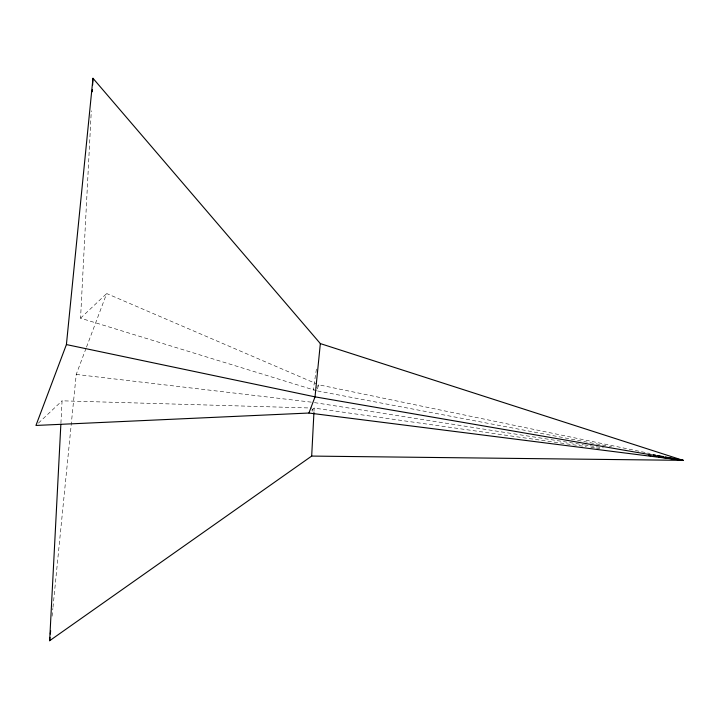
<?xml version="1.0" encoding="UTF-8"?>
<svg xmlns="http://www.w3.org/2000/svg" width="719" height="719" viewBox="0 0 719 719"><rect width="100%" height="100%" fill="white"/><g stroke="black" fill="none" stroke-linecap="round" stroke-linejoin="round"><path stroke-width="0.54" stroke-dasharray="3.6 2.7" d="M312.172 411.232L312.199 408.994M60.917 423.23L62.077 400.816L311.92 408.033M316.504 390.759L80.555 318.184L91.295 110.789M313.987 411.448L314.158 408.095L586.38 446.652M52.092 616.21L52.873 608.409M52.981 607.294L76.223 374.428L86.109 348.167M316.432 369.081L313.205 390.138L316.423 387.101M86.505 347.124L106.682 293.55L316.782 383.937M317.295 388.925L318.841 384.818L650.138 453.518M80.555 318.184L106.682 293.55M38.404 423.14L62.077 400.816M317.232 386.337L318.841 384.818M311.92 410.207L314.158 408.095M76.223 374.428L312.271 402.263M590.829 447.281L595.269 447.91M596.384 448.072L599.718 448.539M314.482 402.613L583.442 444.737M584.547 444.908L588.969 445.609M590.074 445.78L603.358 447.856M317.609 390.974L608.202 446.131M609.299 446.346L611.501 446.76"/><path stroke-width="1.08" d="M678.664 459.432L683.05 460.34L308.936 413.03L35.95 425.45L66.409 344.572L92.976 78.281L320.341 343.592L683.05 460.34L311.678 456.08L49.647 640.719L60.854 424.354M92.284 91.735L92.4 89.489M92.634 85.004L92.976 78.281M311.678 456.08L313.933 412.562M49.647 640.719L49.979 637.376M50.312 634.032L50.654 630.698M320.341 343.592L315.03 396.852L308.936 413.03M648.61 455.46L650.83 455.774M654.164 456.25L656.384 456.565M658.604 456.88L683.05 460.34L665.435 456.996M671.986 458.605L683.05 460.34L315.03 396.852L66.409 344.572M653.328 454.696L655.53 455.118M657.732 455.531L663.233 456.583"/></g></svg>
